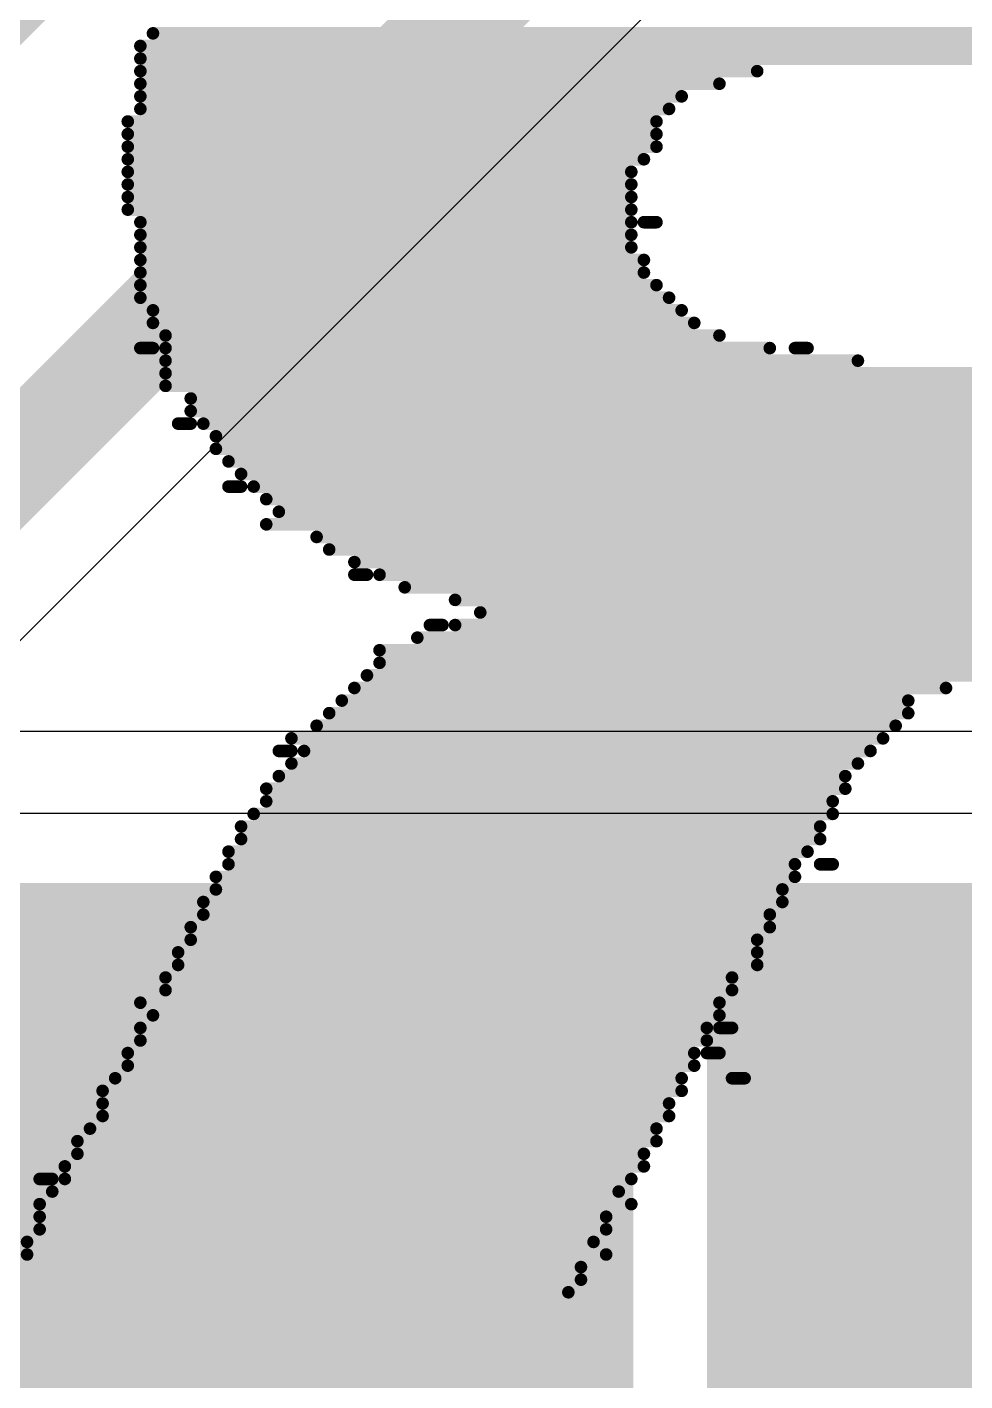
# Model space of a CAD drawing. Header units: inches. Extents: x -5 to 247, y -53 to 67.
# Drawn here: x 29.017 to 30.909, y -18.9 to -16.168 of the extents above; entities that cross this region are included whole.
import ezdxf

# ---------------------------------------------------------------- set-up
doc = ezdxf.new("R2010")
doc.units = ezdxf.units.IN
for name, color, linetype in [('Bottom Layer', 5, 'Continuous'), ('Bottom Overlay', 54, 'Continuous'), ('Top Layer', 1, 'Continuous'), ('Top Overlay', 2, 'Continuous'), ('Top Paste', 8, 'Continuous'), ('Top Solder', 216, 'Continuous')]:
    doc.layers.add(name, color=color, linetype=linetype)

# ---------------------------------------------------------------- blocks, each defined once
blk = doc.blocks.new('C___1206_50')
at = {"layer": 'Top Layer'}
blk.add_hatch(color=1, dxfattribs=at).paths.add_polyline_path([(0.508, 0.889), (2.032, 0.889), (2.032, -0.889), (0.508, -0.889)])
at = {"layer": 'Top Paste'}
blk.add_hatch(color=8, dxfattribs=at).paths.add_polyline_path([(0.508, 0.889), (2.032, 0.889), (2.032, -0.889), (0.508, -0.889)])
at = {"layer": 'Top Solder'}
blk.add_hatch(color=216, dxfattribs=at).paths.add_polyline_path([(0.4064, 0.9906), (2.1336, 0.9906), (2.1336, -0.9906), (0.4064, -0.9906)])
at = {"layer": 'Top Overlay'}
for points in [[(2.1336, 0.9906, 0.127, 0.127, 0), (2.1336, -0.9906, 0.127, 0.127, 0)], [(0.6096, -0.9906, 0.127, 0.127, 0), (2.1336, -0.9906, 0.127, 0.127, 0)]]:
    blk.add_lwpolyline(points, format="xyseb", dxfattribs=at)
blk.add_lwpolyline([(2.10185, -0.9906, 0.0635, 0.0635, 1), (2.16535, -0.9906, 0.0635, 0.0635, 1)], format="xyseb", close=True, dxfattribs=at)
blk.add_lwpolyline([(2.10185, -0.9906, 0.0635, 0.0635, 1), (2.16535, -0.9906, 0.0635, 0.0635, 1)], format="xyseb", close=True, dxfattribs=at)
blk = doc.blocks.new('C___1206_51')
at = {"layer": 'Top Layer'}
blk.add_hatch(color=1, dxfattribs=at).paths.add_polyline_path([(0.508, 0.889), (2.032, 0.889), (2.032, -0.889), (0.508, -0.889)])
at = {"layer": 'Top Paste'}
blk.add_hatch(color=8, dxfattribs=at).paths.add_polyline_path([(0.508, 0.889), (2.032, 0.889), (2.032, -0.889), (0.508, -0.889)])
at = {"layer": 'Top Solder'}
blk.add_hatch(color=216, dxfattribs=at).paths.add_polyline_path([(0.4064, 0.9906), (2.1336, 0.9906), (2.1336, -0.9906), (0.4064, -0.9906)])
at = {"layer": 'Top Overlay'}
for points in [[(0.6096, 0.9906, 0.127, 0.127, 0), (2.1336, 0.9906, 0.127, 0.127, 0)], [(2.1336, 0.9906, 0.127, 0.127, 0), (2.1336, -0.9906, 0.127, 0.127, 0)]]:
    blk.add_lwpolyline(points, format="xyseb", dxfattribs=at)
blk.add_lwpolyline([(2.10185, 0.9906, 0.0635, 0.0635, 1), (2.16535, 0.9906, 0.0635, 0.0635, 1)], format="xyseb", close=True, dxfattribs=at)
blk.add_lwpolyline([(2.10185, 0.9906, 0.0635, 0.0635, 1), (2.16535, 0.9906, 0.0635, 0.0635, 1)], format="xyseb", close=True, dxfattribs=at)

msp = doc.modelspace()

# ---------------------------------------------------------------- linework, layer by layer
at = {"layer": 'Bottom Layer'}
msp.add_line((27.5564, -18.8521), (31.2738, -15.1348), dxfattribs=at)
for points in [[(27.0817, -17.9832, 0.2032, 0.2032, 0), (30.3825, -14.6824, 0.2032, 0.2032, 0)], [(27.3733, -18.669, 0.2032, 0.2032, 0), (31.3599, -14.6824, 0.2032, 0.2032, 0)]]:
    msp.add_lwpolyline(points, format="xyseb", dxfattribs=at)
at = {"layer": 'Bottom Overlay'}
for points in [[(29.2711, -16.181, 0.0254, 0.0254, 0), (32.0905, -16.181, 0.0254, 0.0254, 0)], [(29.2457, -16.2064, 0.0254, 0.0254, 0), (32.0905, -16.2064, 0.0254, 0.0254, 0)], [(29.2457, -16.2318, 0.0254, 0.0254, 0), (32.0905, -16.2318, 0.0254, 0.0254, 0)], [(29.2457, -16.2572, 0.0254, 0.0254, 0), (30.4903, -16.2572, 0.0254, 0.0254, 0)], [(29.2457, -16.2826, 0.0254, 0.0254, 0), (30.4141, -16.2826, 0.0254, 0.0254, 0)], [(29.2457, -16.308, 0.0254, 0.0254, 0), (30.3379, -16.308, 0.0254, 0.0254, 0)], [(29.2457, -16.3334, 0.0254, 0.0254, 0), (30.3125, -16.3334, 0.0254, 0.0254, 0)], [(29.2203, -16.3588, 0.0254, 0.0254, 0), (30.2871, -16.3588, 0.0254, 0.0254, 0)], [(29.2203, -16.3842, 0.0254, 0.0254, 0), (30.2871, -16.3842, 0.0254, 0.0254, 0)], [(29.2203, -16.4096, 0.0254, 0.0254, 0), (30.2871, -16.4096, 0.0254, 0.0254, 0)], [(29.2203, -16.435, 0.0254, 0.0254, 0), (30.2617, -16.435, 0.0254, 0.0254, 0)], [(29.2203, -16.4604, 0.0254, 0.0254, 0), (30.2363, -16.4604, 0.0254, 0.0254, 0)], [(29.2203, -16.4858, 0.0254, 0.0254, 0), (30.2363, -16.4858, 0.0254, 0.0254, 0)], [(29.2203, -16.5112, 0.0254, 0.0254, 0), (30.2363, -16.5112, 0.0254, 0.0254, 0)], [(29.2203, -16.5366, 0.0254, 0.0254, 0), (30.2363, -16.5366, 0.0254, 0.0254, 0)], [(29.2457, -16.562, 0.0254, 0.0254, 0), (30.2363, -16.562, 0.0254, 0.0254, 0)], [(30.2617, -16.562, 0.0254, 0.0254, 0), (30.2871, -16.562, 0.0254, 0.0254, 0)], [(29.2457, -16.5874, 0.0254, 0.0254, 0), (30.2363, -16.5874, 0.0254, 0.0254, 0)], [(29.2457, -16.6128, 0.0254, 0.0254, 0), (30.2363, -16.6128, 0.0254, 0.0254, 0)], [(29.2457, -16.6382, 0.0254, 0.0254, 0), (30.2617, -16.6382, 0.0254, 0.0254, 0)], [(29.2457, -16.6636, 0.0254, 0.0254, 0), (30.2617, -16.6636, 0.0254, 0.0254, 0)], [(29.2457, -16.689, 0.0254, 0.0254, 0), (30.2871, -16.689, 0.0254, 0.0254, 0)], [(29.2457, -16.7144, 0.0254, 0.0254, 0), (30.3125, -16.7144, 0.0254, 0.0254, 0)], [(29.2711, -16.7398, 0.0254, 0.0254, 0), (30.3379, -16.7398, 0.0254, 0.0254, 0)], [(29.2711, -16.7652, 0.0254, 0.0254, 0), (30.3633, -16.7652, 0.0254, 0.0254, 0)], [(29.2965, -16.7906, 0.0254, 0.0254, 0), (30.4141, -16.7906, 0.0254, 0.0254, 0)], [(29.2457, -16.816, 0.0254, 0.0254, 0), (29.2711, -16.816, 0.0254, 0.0254, 0)], [(29.2965, -16.816, 0.0254, 0.0254, 0), (30.5157, -16.816, 0.0254, 0.0254, 0)], [(30.5665, -16.816, 0.0254, 0.0254, 0), (30.5919, -16.816, 0.0254, 0.0254, 0)], [(29.2965, -16.8414, 0.0254, 0.0254, 0), (30.6935, -16.8414, 0.0254, 0.0254, 0)], [(29.2965, -16.8668, 0.0254, 0.0254, 0), (32.0905, -16.8668, 0.0254, 0.0254, 0)], [(29.2965, -16.8922, 0.0254, 0.0254, 0), (32.0905, -16.8922, 0.0254, 0.0254, 0)], [(29.3473, -16.9176, 0.0254, 0.0254, 0), (32.0905, -16.9176, 0.0254, 0.0254, 0)], [(29.3473, -16.943, 0.0254, 0.0254, 0), (32.0905, -16.943, 0.0254, 0.0254, 0)], [(29.3219, -16.9684, 0.0254, 0.0254, 0), (29.3473, -16.9684, 0.0254, 0.0254, 0)], [(29.3727, -16.9684, 0.0254, 0.0254, 0), (32.0905, -16.9684, 0.0254, 0.0254, 0)], [(29.3981, -16.9938, 0.0254, 0.0254, 0), (32.0905, -16.9938, 0.0254, 0.0254, 0)], [(29.3981, -17.0192, 0.0254, 0.0254, 0), (32.0905, -17.0192, 0.0254, 0.0254, 0)], [(29.4235, -17.0446, 0.0254, 0.0254, 0), (32.0905, -17.0446, 0.0254, 0.0254, 0)], [(29.4489, -17.07, 0.0254, 0.0254, 0), (32.0905, -17.07, 0.0254, 0.0254, 0)], [(29.4235, -17.0954, 0.0254, 0.0254, 0), (29.4489, -17.0954, 0.0254, 0.0254, 0)], [(29.4743, -17.0954, 0.0254, 0.0254, 0), (32.0905, -17.0954, 0.0254, 0.0254, 0)], [(29.4997, -17.1208, 0.0254, 0.0254, 0), (32.0905, -17.1208, 0.0254, 0.0254, 0)], [(29.5251, -17.1462, 0.0254, 0.0254, 0), (32.0905, -17.1462, 0.0254, 0.0254, 0)], [(29.4997, -17.1716, 0.0254, 0.0254, 0), (32.0905, -17.1716, 0.0254, 0.0254, 0)], [(29.6013, -17.197, 0.0254, 0.0254, 0), (32.0905, -17.197, 0.0254, 0.0254, 0)], [(29.6267, -17.2224, 0.0254, 0.0254, 0), (32.0905, -17.2224, 0.0254, 0.0254, 0)], [(29.6775, -17.2478, 0.0254, 0.0254, 0), (32.0905, -17.2478, 0.0254, 0.0254, 0)], [(29.6775, -17.2732, 0.0254, 0.0254, 0), (29.7029, -17.2732, 0.0254, 0.0254, 0)], [(29.7283, -17.2732, 0.0254, 0.0254, 0), (32.0905, -17.2732, 0.0254, 0.0254, 0)], [(29.7791, -17.2986, 0.0254, 0.0254, 0), (32.0905, -17.2986, 0.0254, 0.0254, 0)], [(29.8807, -17.324, 0.0254, 0.0254, 0), (32.0905, -17.324, 0.0254, 0.0254, 0)], [(29.9315, -17.3494, 0.0254, 0.0254, 0), (32.0905, -17.3494, 0.0254, 0.0254, 0)], [(29.8299, -17.3748, 0.0254, 0.0254, 0), (29.8553, -17.3748, 0.0254, 0.0254, 0)], [(29.8807, -17.3748, 0.0254, 0.0254, 0), (32.0905, -17.3748, 0.0254, 0.0254, 0)], [(29.8045, -17.4002, 0.0254, 0.0254, 0), (32.0905, -17.4002, 0.0254, 0.0254, 0)], [(29.7283, -17.4256, 0.0254, 0.0254, 0), (32.0905, -17.4256, 0.0254, 0.0254, 0)], [(29.7283, -17.451, 0.0254, 0.0254, 0), (32.0905, -17.451, 0.0254, 0.0254, 0)], [(29.7029, -17.4764, 0.0254, 0.0254, 0), (30.9475, -17.4764, 0.0254, 0.0254, 0)], [(29.6775, -17.5018, 0.0254, 0.0254, 0), (30.8713, -17.5018, 0.0254, 0.0254, 0)], [(29.6521, -17.5272, 0.0254, 0.0254, 0), (30.7951, -17.5272, 0.0254, 0.0254, 0)], [(29.6267, -17.5526, 0.0254, 0.0254, 0), (30.7951, -17.5526, 0.0254, 0.0254, 0)], [(29.5505, -17.6034, 0.0254, 0.0254, 0), (30.7443, -17.6034, 0.0254, 0.0254, 0)], [(29.6013, -17.578, 0.0254, 0.0254, 0), (30.7697, -17.578, 0.0254, 0.0254, 0)], [(29.5251, -17.6288, 0.0254, 0.0254, 0), (29.5505, -17.6288, 0.0254, 0.0254, 0)], [(29.5759, -17.6288, 0.0254, 0.0254, 0), (30.7189, -17.6288, 0.0254, 0.0254, 0)], [(29.5505, -17.6542, 0.0254, 0.0254, 0), (30.6935, -17.6542, 0.0254, 0.0254, 0)], [(29.5251, -17.6796, 0.0254, 0.0254, 0), (30.6681, -17.6796, 0.0254, 0.0254, 0)], [(29.4997, -17.705, 0.0254, 0.0254, 0), (30.6681, -17.705, 0.0254, 0.0254, 0)], [(29.4997, -17.7304, 0.0254, 0.0254, 0), (30.6427, -17.7304, 0.0254, 0.0254, 0)], [(29.4743, -17.7558, 0.0254, 0.0254, 0), (30.6427, -17.7558, 0.0254, 0.0254, 0)], [(29.4489, -17.7812, 0.0254, 0.0254, 0), (30.6173, -17.7812, 0.0254, 0.0254, 0)], [(29.4489, -17.8066, 0.0254, 0.0254, 0), (30.6173, -17.8066, 0.0254, 0.0254, 0)], [(29.4235, -17.832, 0.0254, 0.0254, 0), (30.5919, -17.832, 0.0254, 0.0254, 0)], [(29.4235, -17.8574, 0.0254, 0.0254, 0), (30.5665, -17.8574, 0.0254, 0.0254, 0)], [(30.6173, -17.8574, 0.0254, 0.0254, 0), (30.6427, -17.8574, 0.0254, 0.0254, 0)], [(29.3981, -17.8828, 0.0254, 0.0254, 0), (30.5665, -17.8828, 0.0254, 0.0254, 0)], [(29.3981, -17.9082, 0.0254, 0.0254, 0), (30.5411, -17.9082, 0.0254, 0.0254, 0)], [(29.3727, -17.9336, 0.0254, 0.0254, 0), (30.5411, -17.9336, 0.0254, 0.0254, 0)], [(29.3727, -17.959, 0.0254, 0.0254, 0), (30.5157, -17.959, 0.0254, 0.0254, 0)], [(29.3473, -17.9844, 0.0254, 0.0254, 0), (30.5157, -17.9844, 0.0254, 0.0254, 0)], [(29.3473, -18.0098, 0.0254, 0.0254, 0), (30.4903, -18.0098, 0.0254, 0.0254, 0)], [(29.3219, -18.0352, 0.0254, 0.0254, 0), (30.4903, -18.0352, 0.0254, 0.0254, 0)], [(29.3219, -18.0606, 0.0254, 0.0254, 0), (30.4903, -18.0606, 0.0254, 0.0254, 0)], [(29.2965, -18.086, 0.0254, 0.0254, 0), (30.4395, -18.086, 0.0254, 0.0254, 0)], [(29.2965, -18.1114, 0.0254, 0.0254, 0), (30.4395, -18.1114, 0.0254, 0.0254, 0)], [(29.2457, -18.1368, 0.0254, 0.0254, 0), (30.4141, -18.1368, 0.0254, 0.0254, 0)], [(29.2711, -18.1622, 0.0254, 0.0254, 0), (30.4141, -18.1622, 0.0254, 0.0254, 0)], [(29.2457, -18.1876, 0.0254, 0.0254, 0), (30.3887, -18.1876, 0.0254, 0.0254, 0)], [(30.4141, -18.1876, 0.0254, 0.0254, 0), (30.4395, -18.1876, 0.0254, 0.0254, 0)], [(29.2457, -18.213, 0.0254, 0.0254, 0), (30.3887, -18.213, 0.0254, 0.0254, 0)], [(29.2203, -18.2384, 0.0254, 0.0254, 0), (30.3633, -18.2384, 0.0254, 0.0254, 0)], [(30.3887, -18.2384, 0.0254, 0.0254, 0), (30.4141, -18.2384, 0.0254, 0.0254, 0)], [(29.2203, -18.2638, 0.0254, 0.0254, 0), (30.3633, -18.2638, 0.0254, 0.0254, 0)], [(29.1949, -18.2892, 0.0254, 0.0254, 0), (30.3379, -18.2892, 0.0254, 0.0254, 0)], [(30.4395, -18.2892, 0.0254, 0.0254, 0), (30.4649, -18.2892, 0.0254, 0.0254, 0)], [(29.1695, -18.3146, 0.0254, 0.0254, 0), (30.3379, -18.3146, 0.0254, 0.0254, 0)], [(29.1695, -18.34, 0.0254, 0.0254, 0), (30.3125, -18.34, 0.0254, 0.0254, 0)], [(29.1695, -18.3654, 0.0254, 0.0254, 0), (30.3125, -18.3654, 0.0254, 0.0254, 0)], [(29.1441, -18.3908, 0.0254, 0.0254, 0), (30.2871, -18.3908, 0.0254, 0.0254, 0)], [(29.1187, -18.4162, 0.0254, 0.0254, 0), (30.2871, -18.4162, 0.0254, 0.0254, 0)], [(29.1187, -18.4416, 0.0254, 0.0254, 0), (30.2617, -18.4416, 0.0254, 0.0254, 0)], [(29.0933, -18.467, 0.0254, 0.0254, 0), (30.2617, -18.467, 0.0254, 0.0254, 0)], [(29.0425, -18.4924, 0.0254, 0.0254, 0), (29.0679, -18.4924, 0.0254, 0.0254, 0)], [(29.0933, -18.4924, 0.0254, 0.0254, 0), (30.2363, -18.4924, 0.0254, 0.0254, 0)], [(29.0679, -18.5178, 0.0254, 0.0254, 0), (30.2109, -18.5178, 0.0254, 0.0254, 0)], [(29.0425, -18.5432, 0.0254, 0.0254, 0), (30.2363, -18.5432, 0.0254, 0.0254, 0)], [(29.0425, -18.5686, 0.0254, 0.0254, 0), (30.1855, -18.5686, 0.0254, 0.0254, 0)], [(29.0425, -18.594, 0.0254, 0.0254, 0), (30.1855, -18.594, 0.0254, 0.0254, 0)], [(29.0171, -18.6194, 0.0254, 0.0254, 0), (30.1601, -18.6194, 0.0254, 0.0254, 0)], [(29.0171, -18.6448, 0.0254, 0.0254, 0), (30.1855, -18.6448, 0.0254, 0.0254, 0)], [(28.9917, -18.6702, 0.0254, 0.0254, 0), (30.1347, -18.6702, 0.0254, 0.0254, 0)], [(28.9917, -18.6956, 0.0254, 0.0254, 0), (30.1347, -18.6956, 0.0254, 0.0254, 0)], [(28.9917, -18.721, 0.0254, 0.0254, 0), (30.1093, -18.721, 0.0254, 0.0254, 0)]]:
    msp.add_lwpolyline(points, format="xyseb", dxfattribs=at)
for points in [[(29.2647, -16.181, 0.0127, 0.0127, 1), (29.2774, -16.181, 0.0127, 0.0127, 1)], [(29.2393, -16.2064, 0.0127, 0.0127, 1), (29.252, -16.2064, 0.0127, 0.0127, 1)], [(29.2393, -16.2318, 0.0127, 0.0127, 1), (29.252, -16.2318, 0.0127, 0.0127, 1)], [(29.2393, -16.2572, 0.0127, 0.0127, 1), (29.252, -16.2572, 0.0127, 0.0127, 1)], [(30.4839, -16.2572, 0.0127, 0.0127, 1), (30.4966, -16.2572, 0.0127, 0.0127, 1)], [(29.2393, -16.2826, 0.0127, 0.0127, 1), (29.252, -16.2826, 0.0127, 0.0127, 1)], [(30.4077, -16.2826, 0.0127, 0.0127, 1), (30.4204, -16.2826, 0.0127, 0.0127, 1)], [(29.2393, -16.308, 0.0127, 0.0127, 1), (29.252, -16.308, 0.0127, 0.0127, 1)], [(30.3315, -16.308, 0.0127, 0.0127, 1), (30.3442, -16.308, 0.0127, 0.0127, 1)], [(29.2393, -16.3334, 0.0127, 0.0127, 1), (29.252, -16.3334, 0.0127, 0.0127, 1)], [(30.3061, -16.3334, 0.0127, 0.0127, 1), (30.3188, -16.3334, 0.0127, 0.0127, 1)], [(29.2139, -16.3588, 0.0127, 0.0127, 1), (29.2266, -16.3588, 0.0127, 0.0127, 1)], [(30.2807, -16.3588, 0.0127, 0.0127, 1), (30.2934, -16.3588, 0.0127, 0.0127, 1)], [(29.2139, -16.3842, 0.0127, 0.0127, 1), (29.2266, -16.3842, 0.0127, 0.0127, 1)], [(30.2807, -16.3842, 0.0127, 0.0127, 1), (30.2934, -16.3842, 0.0127, 0.0127, 1)], [(29.2139, -16.4096, 0.0127, 0.0127, 1), (29.2266, -16.4096, 0.0127, 0.0127, 1)], [(30.2807, -16.4096, 0.0127, 0.0127, 1), (30.2934, -16.4096, 0.0127, 0.0127, 1)], [(29.2139, -16.435, 0.0127, 0.0127, 1), (29.2266, -16.435, 0.0127, 0.0127, 1)], [(30.2553, -16.435, 0.0127, 0.0127, 1), (30.268, -16.435, 0.0127, 0.0127, 1)], [(29.2139, -16.4604, 0.0127, 0.0127, 1), (29.2266, -16.4604, 0.0127, 0.0127, 1)], [(30.2299, -16.4604, 0.0127, 0.0127, 1), (30.2426, -16.4604, 0.0127, 0.0127, 1)], [(29.2139, -16.4858, 0.0127, 0.0127, 1), (29.2266, -16.4858, 0.0127, 0.0127, 1)], [(29.2139, -16.5112, 0.0127, 0.0127, 1), (29.2266, -16.5112, 0.0127, 0.0127, 1)], [(30.2299, -16.4858, 0.0127, 0.0127, 1), (30.2426, -16.4858, 0.0127, 0.0127, 1)], [(30.2299, -16.5112, 0.0127, 0.0127, 1), (30.2426, -16.5112, 0.0127, 0.0127, 1)], [(29.2139, -16.5366, 0.0127, 0.0127, 1), (29.2266, -16.5366, 0.0127, 0.0127, 1)], [(30.2299, -16.5366, 0.0127, 0.0127, 1), (30.2426, -16.5366, 0.0127, 0.0127, 1)], [(29.2393, -16.562, 0.0127, 0.0127, 1), (29.252, -16.562, 0.0127, 0.0127, 1)], [(30.2299, -16.562, 0.0127, 0.0127, 1), (30.2426, -16.562, 0.0127, 0.0127, 1)], [(30.2553, -16.562, 0.0127, 0.0127, 1), (30.268, -16.562, 0.0127, 0.0127, 1)], [(30.2807, -16.562, 0.0127, 0.0127, 1), (30.2934, -16.562, 0.0127, 0.0127, 1)], [(29.2393, -16.5874, 0.0127, 0.0127, 1), (29.252, -16.5874, 0.0127, 0.0127, 1)], [(30.2299, -16.5874, 0.0127, 0.0127, 1), (30.2426, -16.5874, 0.0127, 0.0127, 1)], [(29.2393, -16.6128, 0.0127, 0.0127, 1), (29.252, -16.6128, 0.0127, 0.0127, 1)], [(30.2299, -16.6128, 0.0127, 0.0127, 1), (30.2426, -16.6128, 0.0127, 0.0127, 1)], [(29.2393, -16.6382, 0.0127, 0.0127, 1), (29.252, -16.6382, 0.0127, 0.0127, 1)], [(30.2553, -16.6382, 0.0127, 0.0127, 1), (30.268, -16.6382, 0.0127, 0.0127, 1)], [(29.2393, -16.6636, 0.0127, 0.0127, 1), (29.252, -16.6636, 0.0127, 0.0127, 1)], [(30.2553, -16.6636, 0.0127, 0.0127, 1), (30.268, -16.6636, 0.0127, 0.0127, 1)], [(29.2393, -16.689, 0.0127, 0.0127, 1), (29.252, -16.689, 0.0127, 0.0127, 1)], [(30.2807, -16.689, 0.0127, 0.0127, 1), (30.2934, -16.689, 0.0127, 0.0127, 1)], [(29.2393, -16.7144, 0.0127, 0.0127, 1), (29.252, -16.7144, 0.0127, 0.0127, 1)], [(30.3061, -16.7144, 0.0127, 0.0127, 1), (30.3188, -16.7144, 0.0127, 0.0127, 1)], [(29.2647, -16.7398, 0.0127, 0.0127, 1), (29.2774, -16.7398, 0.0127, 0.0127, 1)], [(30.3315, -16.7398, 0.0127, 0.0127, 1), (30.3442, -16.7398, 0.0127, 0.0127, 1)], [(29.2647, -16.7652, 0.0127, 0.0127, 1), (29.2774, -16.7652, 0.0127, 0.0127, 1)], [(30.3569, -16.7652, 0.0127, 0.0127, 1), (30.3696, -16.7652, 0.0127, 0.0127, 1)], [(29.2901, -16.7906, 0.0127, 0.0127, 1), (29.3028, -16.7906, 0.0127, 0.0127, 1)], [(30.4077, -16.7906, 0.0127, 0.0127, 1), (30.4204, -16.7906, 0.0127, 0.0127, 1)], [(29.2393, -16.816, 0.0127, 0.0127, 1), (29.252, -16.816, 0.0127, 0.0127, 1)], [(29.2647, -16.816, 0.0127, 0.0127, 1), (29.2774, -16.816, 0.0127, 0.0127, 1)], [(29.2901, -16.816, 0.0127, 0.0127, 1), (29.3028, -16.816, 0.0127, 0.0127, 1)], [(30.5093, -16.816, 0.0127, 0.0127, 1), (30.522, -16.816, 0.0127, 0.0127, 1)], [(30.5601, -16.816, 0.0127, 0.0127, 1), (30.5728, -16.816, 0.0127, 0.0127, 1)], [(30.5855, -16.816, 0.0127, 0.0127, 1), (30.5982, -16.816, 0.0127, 0.0127, 1)], [(29.2901, -16.8414, 0.0127, 0.0127, 1), (29.3028, -16.8414, 0.0127, 0.0127, 1)], [(30.6871, -16.8414, 0.0127, 0.0127, 1), (30.6998, -16.8414, 0.0127, 0.0127, 1)], [(29.2901, -16.8668, 0.0127, 0.0127, 1), (29.3028, -16.8668, 0.0127, 0.0127, 1)], [(29.2901, -16.8922, 0.0127, 0.0127, 1), (29.3028, -16.8922, 0.0127, 0.0127, 1)], [(29.3409, -16.9176, 0.0127, 0.0127, 1), (29.3536, -16.9176, 0.0127, 0.0127, 1)], [(29.3409, -16.943, 0.0127, 0.0127, 1), (29.3536, -16.943, 0.0127, 0.0127, 1)], [(29.3155, -16.9684, 0.0127, 0.0127, 1), (29.3282, -16.9684, 0.0127, 0.0127, 1)], [(29.3409, -16.9684, 0.0127, 0.0127, 1), (29.3536, -16.9684, 0.0127, 0.0127, 1)], [(29.3663, -16.9684, 0.0127, 0.0127, 1), (29.379, -16.9684, 0.0127, 0.0127, 1)], [(29.3917, -16.9938, 0.0127, 0.0127, 1), (29.4044, -16.9938, 0.0127, 0.0127, 1)], [(29.3917, -17.0192, 0.0127, 0.0127, 1), (29.4044, -17.0192, 0.0127, 0.0127, 1)], [(29.4171, -17.0446, 0.0127, 0.0127, 1), (29.4298, -17.0446, 0.0127, 0.0127, 1)], [(29.4425, -17.07, 0.0127, 0.0127, 1), (29.4552, -17.07, 0.0127, 0.0127, 1)], [(29.4171, -17.0954, 0.0127, 0.0127, 1), (29.4298, -17.0954, 0.0127, 0.0127, 1)], [(29.4425, -17.0954, 0.0127, 0.0127, 1), (29.4552, -17.0954, 0.0127, 0.0127, 1)], [(29.4679, -17.0954, 0.0127, 0.0127, 1), (29.4806, -17.0954, 0.0127, 0.0127, 1)], [(29.4933, -17.1208, 0.0127, 0.0127, 1), (29.506, -17.1208, 0.0127, 0.0127, 1)], [(29.5187, -17.1462, 0.0127, 0.0127, 1), (29.5314, -17.1462, 0.0127, 0.0127, 1)], [(29.4933, -17.1716, 0.0127, 0.0127, 1), (29.506, -17.1716, 0.0127, 0.0127, 1)], [(29.5949, -17.197, 0.0127, 0.0127, 1), (29.6076, -17.197, 0.0127, 0.0127, 1)], [(29.6203, -17.2224, 0.0127, 0.0127, 1), (29.633, -17.2224, 0.0127, 0.0127, 1)], [(29.6711, -17.2478, 0.0127, 0.0127, 1), (29.6838, -17.2478, 0.0127, 0.0127, 1)], [(29.6711, -17.2732, 0.0127, 0.0127, 1), (29.6838, -17.2732, 0.0127, 0.0127, 1)], [(29.6965, -17.2732, 0.0127, 0.0127, 1), (29.7092, -17.2732, 0.0127, 0.0127, 1)], [(29.7219, -17.2732, 0.0127, 0.0127, 1), (29.7346, -17.2732, 0.0127, 0.0127, 1)], [(29.7727, -17.2986, 0.0127, 0.0127, 1), (29.7854, -17.2986, 0.0127, 0.0127, 1)], [(29.8743, -17.324, 0.0127, 0.0127, 1), (29.887, -17.324, 0.0127, 0.0127, 1)], [(29.9251, -17.3494, 0.0127, 0.0127, 1), (29.9378, -17.3494, 0.0127, 0.0127, 1)], [(29.8235, -17.3748, 0.0127, 0.0127, 1), (29.8362, -17.3748, 0.0127, 0.0127, 1)], [(29.8489, -17.3748, 0.0127, 0.0127, 1), (29.8616, -17.3748, 0.0127, 0.0127, 1)], [(29.8743, -17.3748, 0.0127, 0.0127, 1), (29.887, -17.3748, 0.0127, 0.0127, 1)], [(29.7981, -17.4002, 0.0127, 0.0127, 1), (29.8108, -17.4002, 0.0127, 0.0127, 1)], [(29.7219, -17.4256, 0.0127, 0.0127, 1), (29.7346, -17.4256, 0.0127, 0.0127, 1)], [(29.7219, -17.451, 0.0127, 0.0127, 1), (29.7346, -17.451, 0.0127, 0.0127, 1)], [(29.6965, -17.4764, 0.0127, 0.0127, 1), (29.7092, -17.4764, 0.0127, 0.0127, 1)], [(29.6711, -17.5018, 0.0127, 0.0127, 1), (29.6838, -17.5018, 0.0127, 0.0127, 1)], [(30.8649, -17.5018, 0.0127, 0.0127, 1), (30.8776, -17.5018, 0.0127, 0.0127, 1)], [(29.6457, -17.5272, 0.0127, 0.0127, 1), (29.6584, -17.5272, 0.0127, 0.0127, 1)], [(30.7887, -17.5272, 0.0127, 0.0127, 1), (30.8014, -17.5272, 0.0127, 0.0127, 1)], [(29.6203, -17.5526, 0.0127, 0.0127, 1), (29.633, -17.5526, 0.0127, 0.0127, 1)], [(30.7887, -17.5526, 0.0127, 0.0127, 1), (30.8014, -17.5526, 0.0127, 0.0127, 1)], [(29.5441, -17.6034, 0.0127, 0.0127, 1), (29.5568, -17.6034, 0.0127, 0.0127, 1)], [(29.5949, -17.578, 0.0127, 0.0127, 1), (29.6076, -17.578, 0.0127, 0.0127, 1)], [(30.7379, -17.6034, 0.0127, 0.0127, 1), (30.7506, -17.6034, 0.0127, 0.0127, 1)], [(30.7633, -17.578, 0.0127, 0.0127, 1), (30.776, -17.578, 0.0127, 0.0127, 1)], [(29.5187, -17.6288, 0.0127, 0.0127, 1), (29.5314, -17.6288, 0.0127, 0.0127, 1)], [(29.5441, -17.6288, 0.0127, 0.0127, 1), (29.5568, -17.6288, 0.0127, 0.0127, 1)], [(29.5695, -17.6288, 0.0127, 0.0127, 1), (29.5822, -17.6288, 0.0127, 0.0127, 1)], [(30.7125, -17.6288, 0.0127, 0.0127, 1), (30.7252, -17.6288, 0.0127, 0.0127, 1)], [(29.5441, -17.6542, 0.0127, 0.0127, 1), (29.5568, -17.6542, 0.0127, 0.0127, 1)], [(30.6871, -17.6542, 0.0127, 0.0127, 1), (30.6998, -17.6542, 0.0127, 0.0127, 1)], [(29.5187, -17.6796, 0.0127, 0.0127, 1), (29.5314, -17.6796, 0.0127, 0.0127, 1)], [(30.6617, -17.6796, 0.0127, 0.0127, 1), (30.6744, -17.6796, 0.0127, 0.0127, 1)], [(29.4933, -17.705, 0.0127, 0.0127, 1), (29.506, -17.705, 0.0127, 0.0127, 1)], [(30.6617, -17.705, 0.0127, 0.0127, 1), (30.6744, -17.705, 0.0127, 0.0127, 1)], [(29.4933, -17.7304, 0.0127, 0.0127, 1), (29.506, -17.7304, 0.0127, 0.0127, 1)], [(30.6363, -17.7304, 0.0127, 0.0127, 1), (30.649, -17.7304, 0.0127, 0.0127, 1)], [(29.4679, -17.7558, 0.0127, 0.0127, 1), (29.4806, -17.7558, 0.0127, 0.0127, 1)], [(30.6363, -17.7558, 0.0127, 0.0127, 1), (30.649, -17.7558, 0.0127, 0.0127, 1)], [(29.4425, -17.7812, 0.0127, 0.0127, 1), (29.4552, -17.7812, 0.0127, 0.0127, 1)], [(30.6109, -17.7812, 0.0127, 0.0127, 1), (30.6236, -17.7812, 0.0127, 0.0127, 1)], [(29.4425, -17.8066, 0.0127, 0.0127, 1), (29.4552, -17.8066, 0.0127, 0.0127, 1)], [(30.6109, -17.8066, 0.0127, 0.0127, 1), (30.6236, -17.8066, 0.0127, 0.0127, 1)], [(29.4171, -17.832, 0.0127, 0.0127, 1), (29.4298, -17.832, 0.0127, 0.0127, 1)], [(30.5855, -17.832, 0.0127, 0.0127, 1), (30.5982, -17.832, 0.0127, 0.0127, 1)], [(29.4171, -17.8574, 0.0127, 0.0127, 1), (29.4298, -17.8574, 0.0127, 0.0127, 1)], [(30.5601, -17.8574, 0.0127, 0.0127, 1), (30.5728, -17.8574, 0.0127, 0.0127, 1)], [(30.6109, -17.8574, 0.0127, 0.0127, 1), (30.6236, -17.8574, 0.0127, 0.0127, 1)], [(30.6363, -17.8574, 0.0127, 0.0127, 1), (30.649, -17.8574, 0.0127, 0.0127, 1)], [(29.3917, -17.8828, 0.0127, 0.0127, 1), (29.4044, -17.8828, 0.0127, 0.0127, 1)], [(30.5601, -17.8828, 0.0127, 0.0127, 1), (30.5728, -17.8828, 0.0127, 0.0127, 1)], [(29.3917, -17.9082, 0.0127, 0.0127, 1), (29.4044, -17.9082, 0.0127, 0.0127, 1)], [(30.5347, -17.9082, 0.0127, 0.0127, 1), (30.5474, -17.9082, 0.0127, 0.0127, 1)], [(29.3663, -17.9336, 0.0127, 0.0127, 1), (29.379, -17.9336, 0.0127, 0.0127, 1)], [(29.3663, -17.959, 0.0127, 0.0127, 1), (29.379, -17.959, 0.0127, 0.0127, 1)], [(30.5093, -17.959, 0.0127, 0.0127, 1), (30.522, -17.959, 0.0127, 0.0127, 1)], [(30.5347, -17.9336, 0.0127, 0.0127, 1), (30.5474, -17.9336, 0.0127, 0.0127, 1)], [(29.3409, -17.9844, 0.0127, 0.0127, 1), (29.3536, -17.9844, 0.0127, 0.0127, 1)], [(30.5093, -17.9844, 0.0127, 0.0127, 1), (30.522, -17.9844, 0.0127, 0.0127, 1)], [(29.3409, -18.0098, 0.0127, 0.0127, 1), (29.3536, -18.0098, 0.0127, 0.0127, 1)], [(30.4839, -18.0098, 0.0127, 0.0127, 1), (30.4966, -18.0098, 0.0127, 0.0127, 1)], [(29.3155, -18.0352, 0.0127, 0.0127, 1), (29.3282, -18.0352, 0.0127, 0.0127, 1)], [(30.4839, -18.0352, 0.0127, 0.0127, 1), (30.4966, -18.0352, 0.0127, 0.0127, 1)], [(29.3155, -18.0606, 0.0127, 0.0127, 1), (29.3282, -18.0606, 0.0127, 0.0127, 1)], [(30.4839, -18.0606, 0.0127, 0.0127, 1), (30.4966, -18.0606, 0.0127, 0.0127, 1)], [(29.2901, -18.086, 0.0127, 0.0127, 1), (29.3028, -18.086, 0.0127, 0.0127, 1)], [(30.4331, -18.086, 0.0127, 0.0127, 1), (30.4458, -18.086, 0.0127, 0.0127, 1)], [(29.2901, -18.1114, 0.0127, 0.0127, 1), (29.3028, -18.1114, 0.0127, 0.0127, 1)], [(30.4331, -18.1114, 0.0127, 0.0127, 1), (30.4458, -18.1114, 0.0127, 0.0127, 1)], [(29.2393, -18.1368, 0.0127, 0.0127, 1), (29.252, -18.1368, 0.0127, 0.0127, 1)], [(30.4077, -18.1368, 0.0127, 0.0127, 1), (30.4204, -18.1368, 0.0127, 0.0127, 1)], [(29.2647, -18.1622, 0.0127, 0.0127, 1), (29.2774, -18.1622, 0.0127, 0.0127, 1)], [(30.4077, -18.1622, 0.0127, 0.0127, 1), (30.4204, -18.1622, 0.0127, 0.0127, 1)], [(29.2393, -18.1876, 0.0127, 0.0127, 1), (29.252, -18.1876, 0.0127, 0.0127, 1)], [(30.3823, -18.1876, 0.0127, 0.0127, 1), (30.395, -18.1876, 0.0127, 0.0127, 1)], [(30.4077, -18.1876, 0.0127, 0.0127, 1), (30.4204, -18.1876, 0.0127, 0.0127, 1)], [(30.4331, -18.1876, 0.0127, 0.0127, 1), (30.4458, -18.1876, 0.0127, 0.0127, 1)], [(29.2393, -18.213, 0.0127, 0.0127, 1), (29.252, -18.213, 0.0127, 0.0127, 1)], [(30.3823, -18.213, 0.0127, 0.0127, 1), (30.395, -18.213, 0.0127, 0.0127, 1)], [(29.2139, -18.2384, 0.0127, 0.0127, 1), (29.2266, -18.2384, 0.0127, 0.0127, 1)], [(30.3569, -18.2384, 0.0127, 0.0127, 1), (30.3696, -18.2384, 0.0127, 0.0127, 1)], [(30.3823, -18.2384, 0.0127, 0.0127, 1), (30.395, -18.2384, 0.0127, 0.0127, 1)], [(30.4077, -18.2384, 0.0127, 0.0127, 1), (30.4204, -18.2384, 0.0127, 0.0127, 1)], [(29.2139, -18.2638, 0.0127, 0.0127, 1), (29.2266, -18.2638, 0.0127, 0.0127, 1)], [(30.3569, -18.2638, 0.0127, 0.0127, 1), (30.3696, -18.2638, 0.0127, 0.0127, 1)], [(29.1885, -18.2892, 0.0127, 0.0127, 1), (29.2012, -18.2892, 0.0127, 0.0127, 1)], [(30.3315, -18.2892, 0.0127, 0.0127, 1), (30.3442, -18.2892, 0.0127, 0.0127, 1)], [(30.4331, -18.2892, 0.0127, 0.0127, 1), (30.4458, -18.2892, 0.0127, 0.0127, 1)], [(30.4585, -18.2892, 0.0127, 0.0127, 1), (30.4712, -18.2892, 0.0127, 0.0127, 1)], [(29.1631, -18.3146, 0.0127, 0.0127, 1), (29.1758, -18.3146, 0.0127, 0.0127, 1)], [(29.1631, -18.34, 0.0127, 0.0127, 1), (29.1758, -18.34, 0.0127, 0.0127, 1)], [(30.3061, -18.34, 0.0127, 0.0127, 1), (30.3188, -18.34, 0.0127, 0.0127, 1)], [(30.3315, -18.3146, 0.0127, 0.0127, 1), (30.3442, -18.3146, 0.0127, 0.0127, 1)], [(29.1631, -18.3654, 0.0127, 0.0127, 1), (29.1758, -18.3654, 0.0127, 0.0127, 1)], [(30.3061, -18.3654, 0.0127, 0.0127, 1), (30.3188, -18.3654, 0.0127, 0.0127, 1)], [(29.1377, -18.3908, 0.0127, 0.0127, 1), (29.1504, -18.3908, 0.0127, 0.0127, 1)], [(30.2807, -18.3908, 0.0127, 0.0127, 1), (30.2934, -18.3908, 0.0127, 0.0127, 1)], [(29.1123, -18.4162, 0.0127, 0.0127, 1), (29.125, -18.4162, 0.0127, 0.0127, 1)], [(30.2807, -18.4162, 0.0127, 0.0127, 1), (30.2934, -18.4162, 0.0127, 0.0127, 1)], [(29.1123, -18.4416, 0.0127, 0.0127, 1), (29.125, -18.4416, 0.0127, 0.0127, 1)], [(30.2553, -18.4416, 0.0127, 0.0127, 1), (30.268, -18.4416, 0.0127, 0.0127, 1)], [(29.0869, -18.467, 0.0127, 0.0127, 1), (29.0996, -18.467, 0.0127, 0.0127, 1)], [(30.2553, -18.467, 0.0127, 0.0127, 1), (30.268, -18.467, 0.0127, 0.0127, 1)], [(29.0361, -18.4924, 0.0127, 0.0127, 1), (29.0488, -18.4924, 0.0127, 0.0127, 1)], [(29.0615, -18.4924, 0.0127, 0.0127, 1), (29.0742, -18.4924, 0.0127, 0.0127, 1)], [(29.0869, -18.4924, 0.0127, 0.0127, 1), (29.0996, -18.4924, 0.0127, 0.0127, 1)], [(30.2299, -18.4924, 0.0127, 0.0127, 1), (30.2426, -18.4924, 0.0127, 0.0127, 1)], [(29.0615, -18.5178, 0.0127, 0.0127, 1), (29.0742, -18.5178, 0.0127, 0.0127, 1)], [(30.2045, -18.5178, 0.0127, 0.0127, 1), (30.2172, -18.5178, 0.0127, 0.0127, 1)], [(29.0361, -18.5432, 0.0127, 0.0127, 1), (29.0488, -18.5432, 0.0127, 0.0127, 1)], [(30.2299, -18.5432, 0.0127, 0.0127, 1), (30.2426, -18.5432, 0.0127, 0.0127, 1)], [(29.0361, -18.5686, 0.0127, 0.0127, 1), (29.0488, -18.5686, 0.0127, 0.0127, 1)], [(30.1791, -18.5686, 0.0127, 0.0127, 1), (30.1918, -18.5686, 0.0127, 0.0127, 1)], [(29.0361, -18.594, 0.0127, 0.0127, 1), (29.0488, -18.594, 0.0127, 0.0127, 1)], [(30.1791, -18.594, 0.0127, 0.0127, 1), (30.1918, -18.594, 0.0127, 0.0127, 1)], [(29.0107, -18.6194, 0.0127, 0.0127, 1), (29.0234, -18.6194, 0.0127, 0.0127, 1)], [(30.1537, -18.6194, 0.0127, 0.0127, 1), (30.1664, -18.6194, 0.0127, 0.0127, 1)], [(29.0107, -18.6448, 0.0127, 0.0127, 1), (29.0234, -18.6448, 0.0127, 0.0127, 1)], [(30.1791, -18.6448, 0.0127, 0.0127, 1), (30.1918, -18.6448, 0.0127, 0.0127, 1)], [(30.1283, -18.6702, 0.0127, 0.0127, 1), (30.141, -18.6702, 0.0127, 0.0127, 1)], [(30.1283, -18.6956, 0.0127, 0.0127, 1), (30.141, -18.6956, 0.0127, 0.0127, 1)], [(30.1029, -18.721, 0.0127, 0.0127, 1), (30.1156, -18.721, 0.0127, 0.0127, 1)]]:
    msp.add_lwpolyline(points, format="xyseb", close=True, dxfattribs=at)
at = {"layer": 'Top Layer'}
for p, q in [((32.6355, -17.5896), (28.2972, -17.5896)), ((28.2972, -17.7546), (32.684, -17.7546))]:
    msp.add_line(p, q, dxfattribs=at)

# ---------------------------------------------------------------- block references
at = {"rotation": 90}
for name, p in [('C___1206_50', (29.1862, -20.0921)), ('C___1206_51', (31.443, -20.0921))]:
    msp.add_blockref(name, p, dxfattribs=at)

doc.saveas('drawing.dxf')
